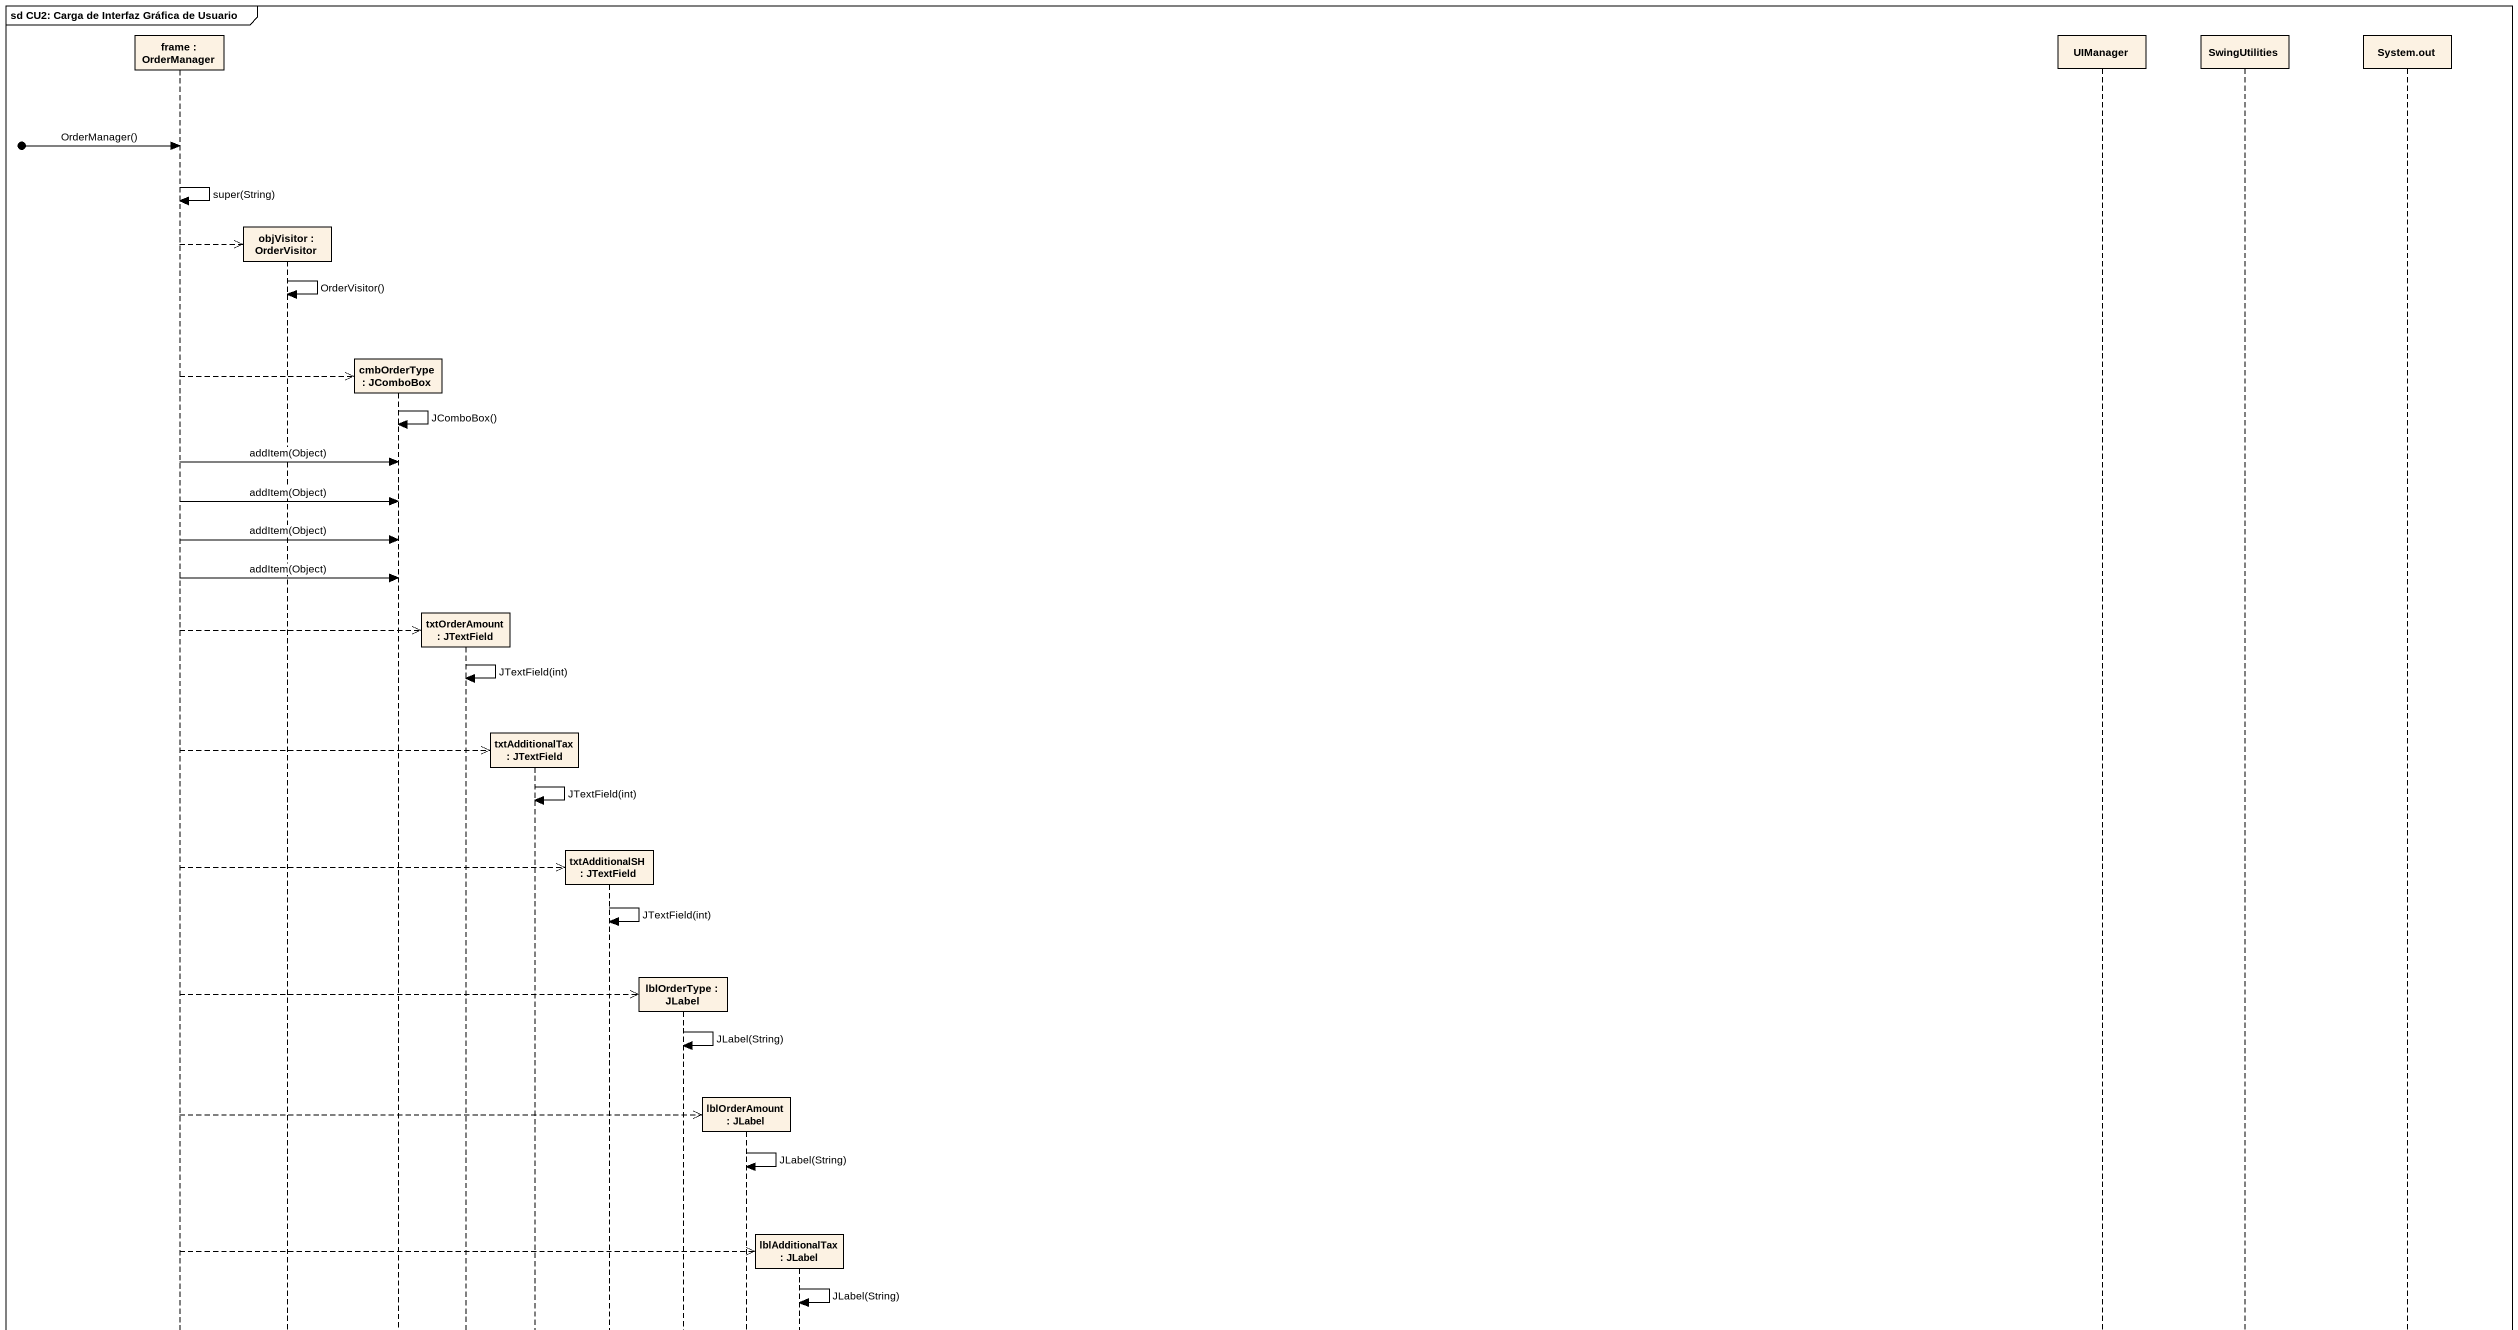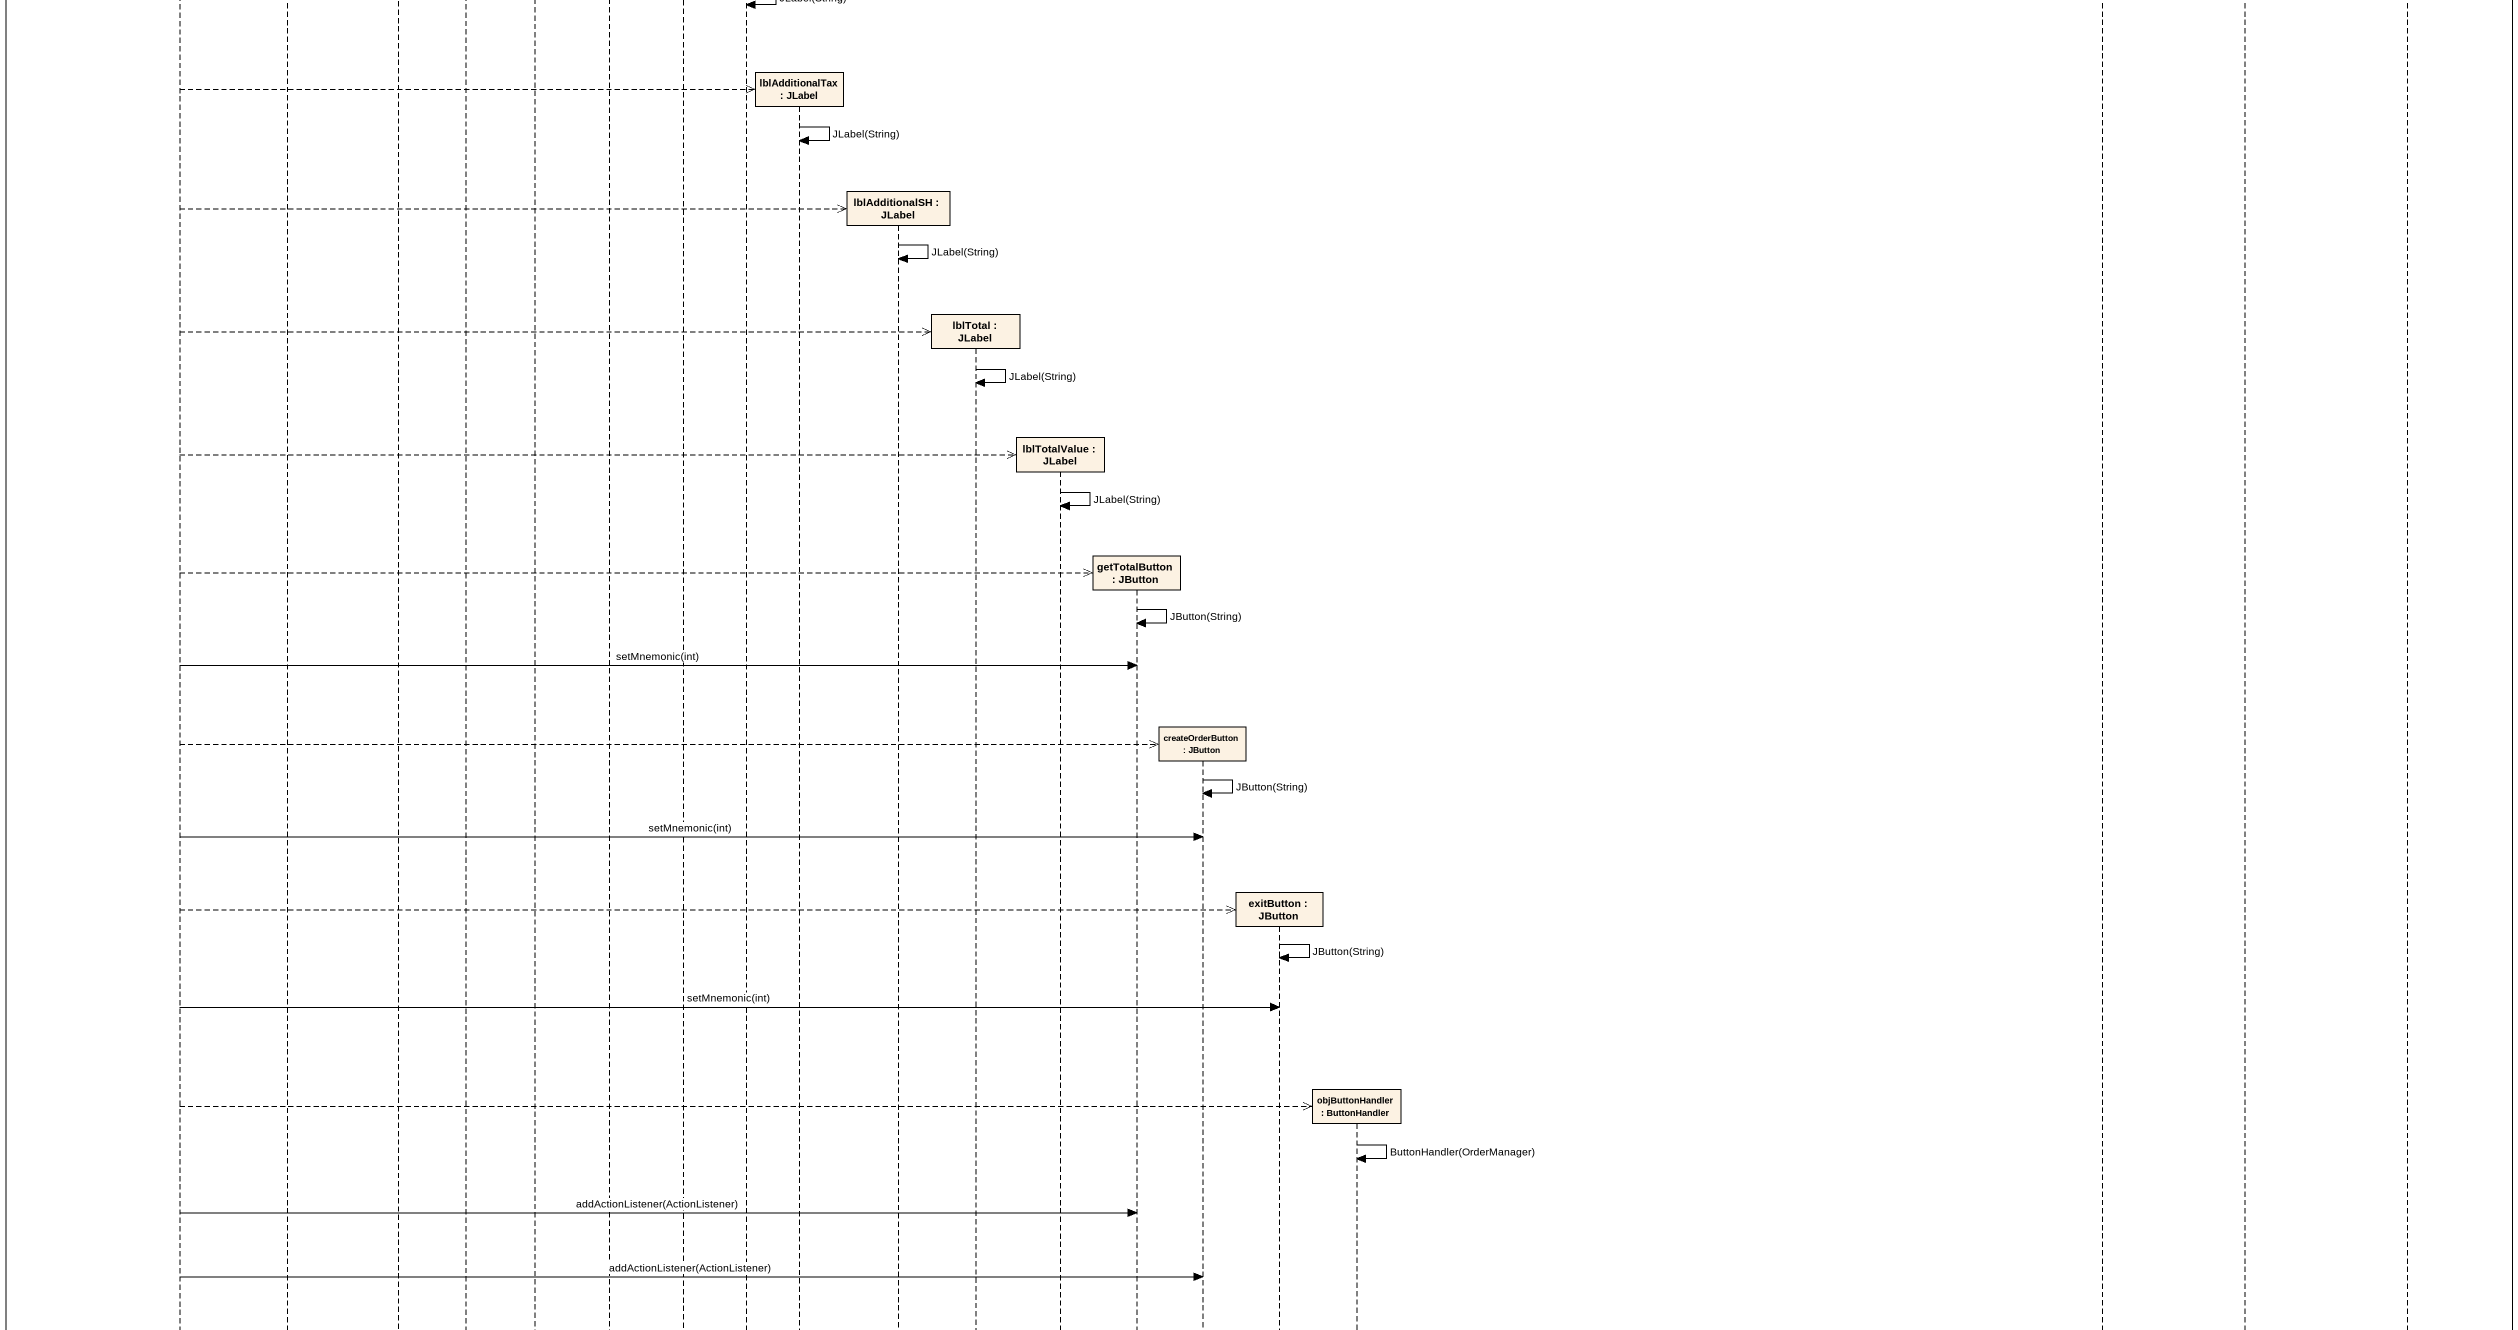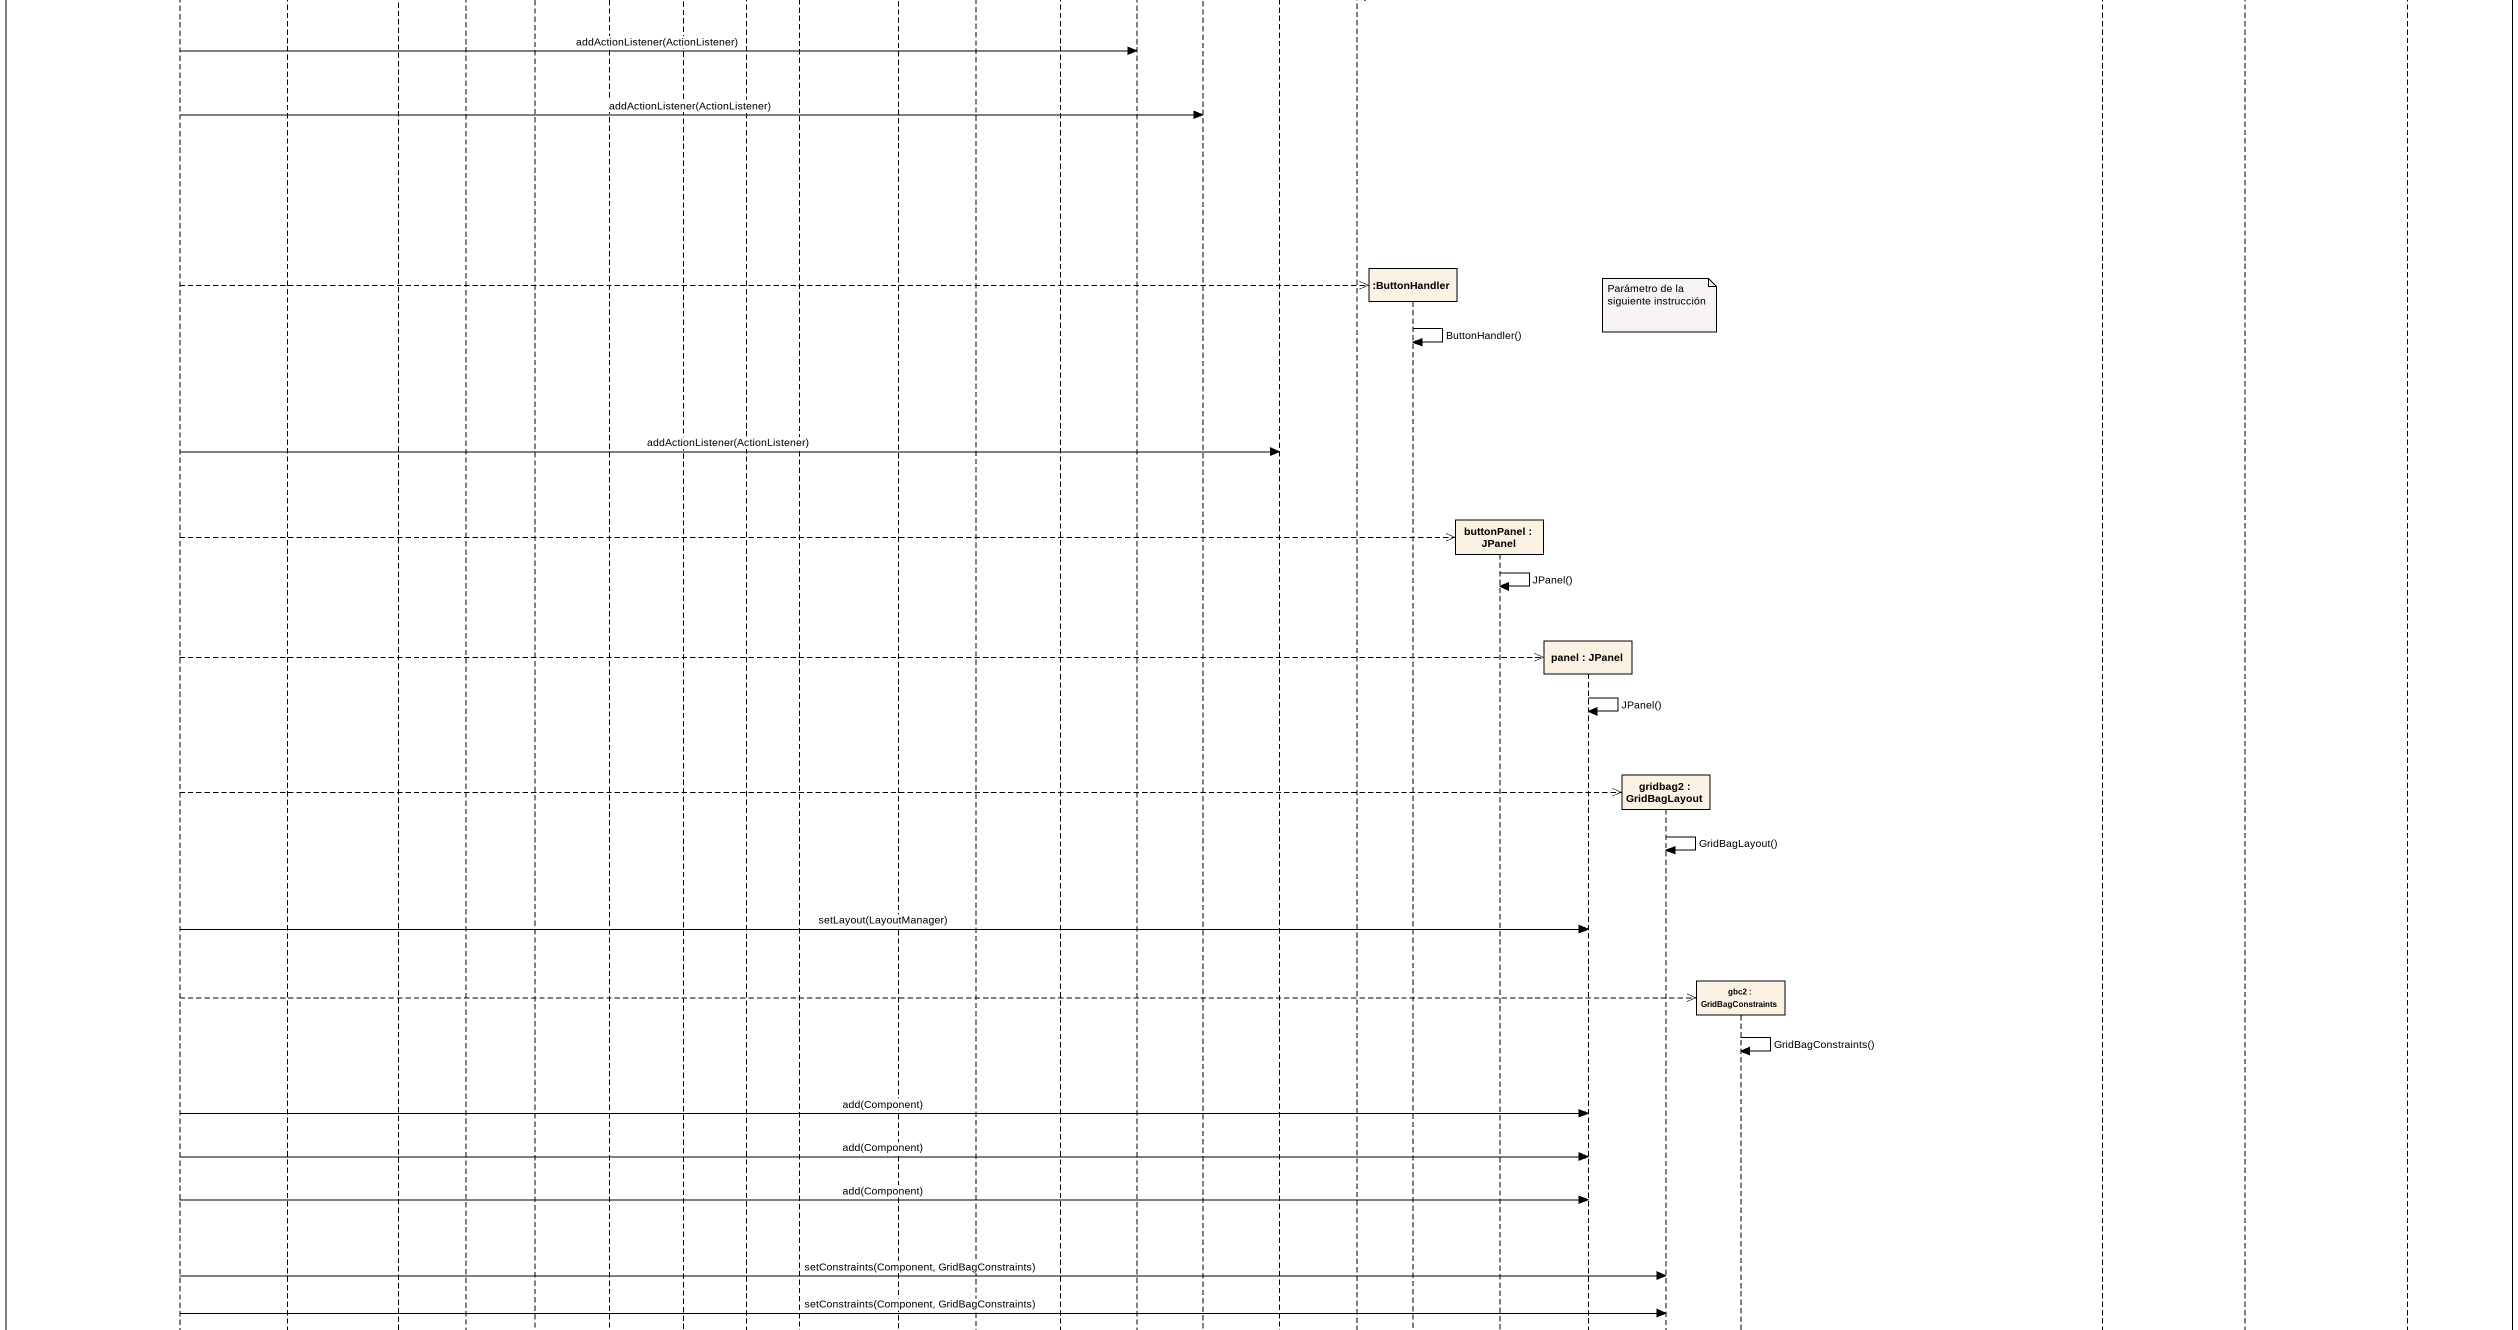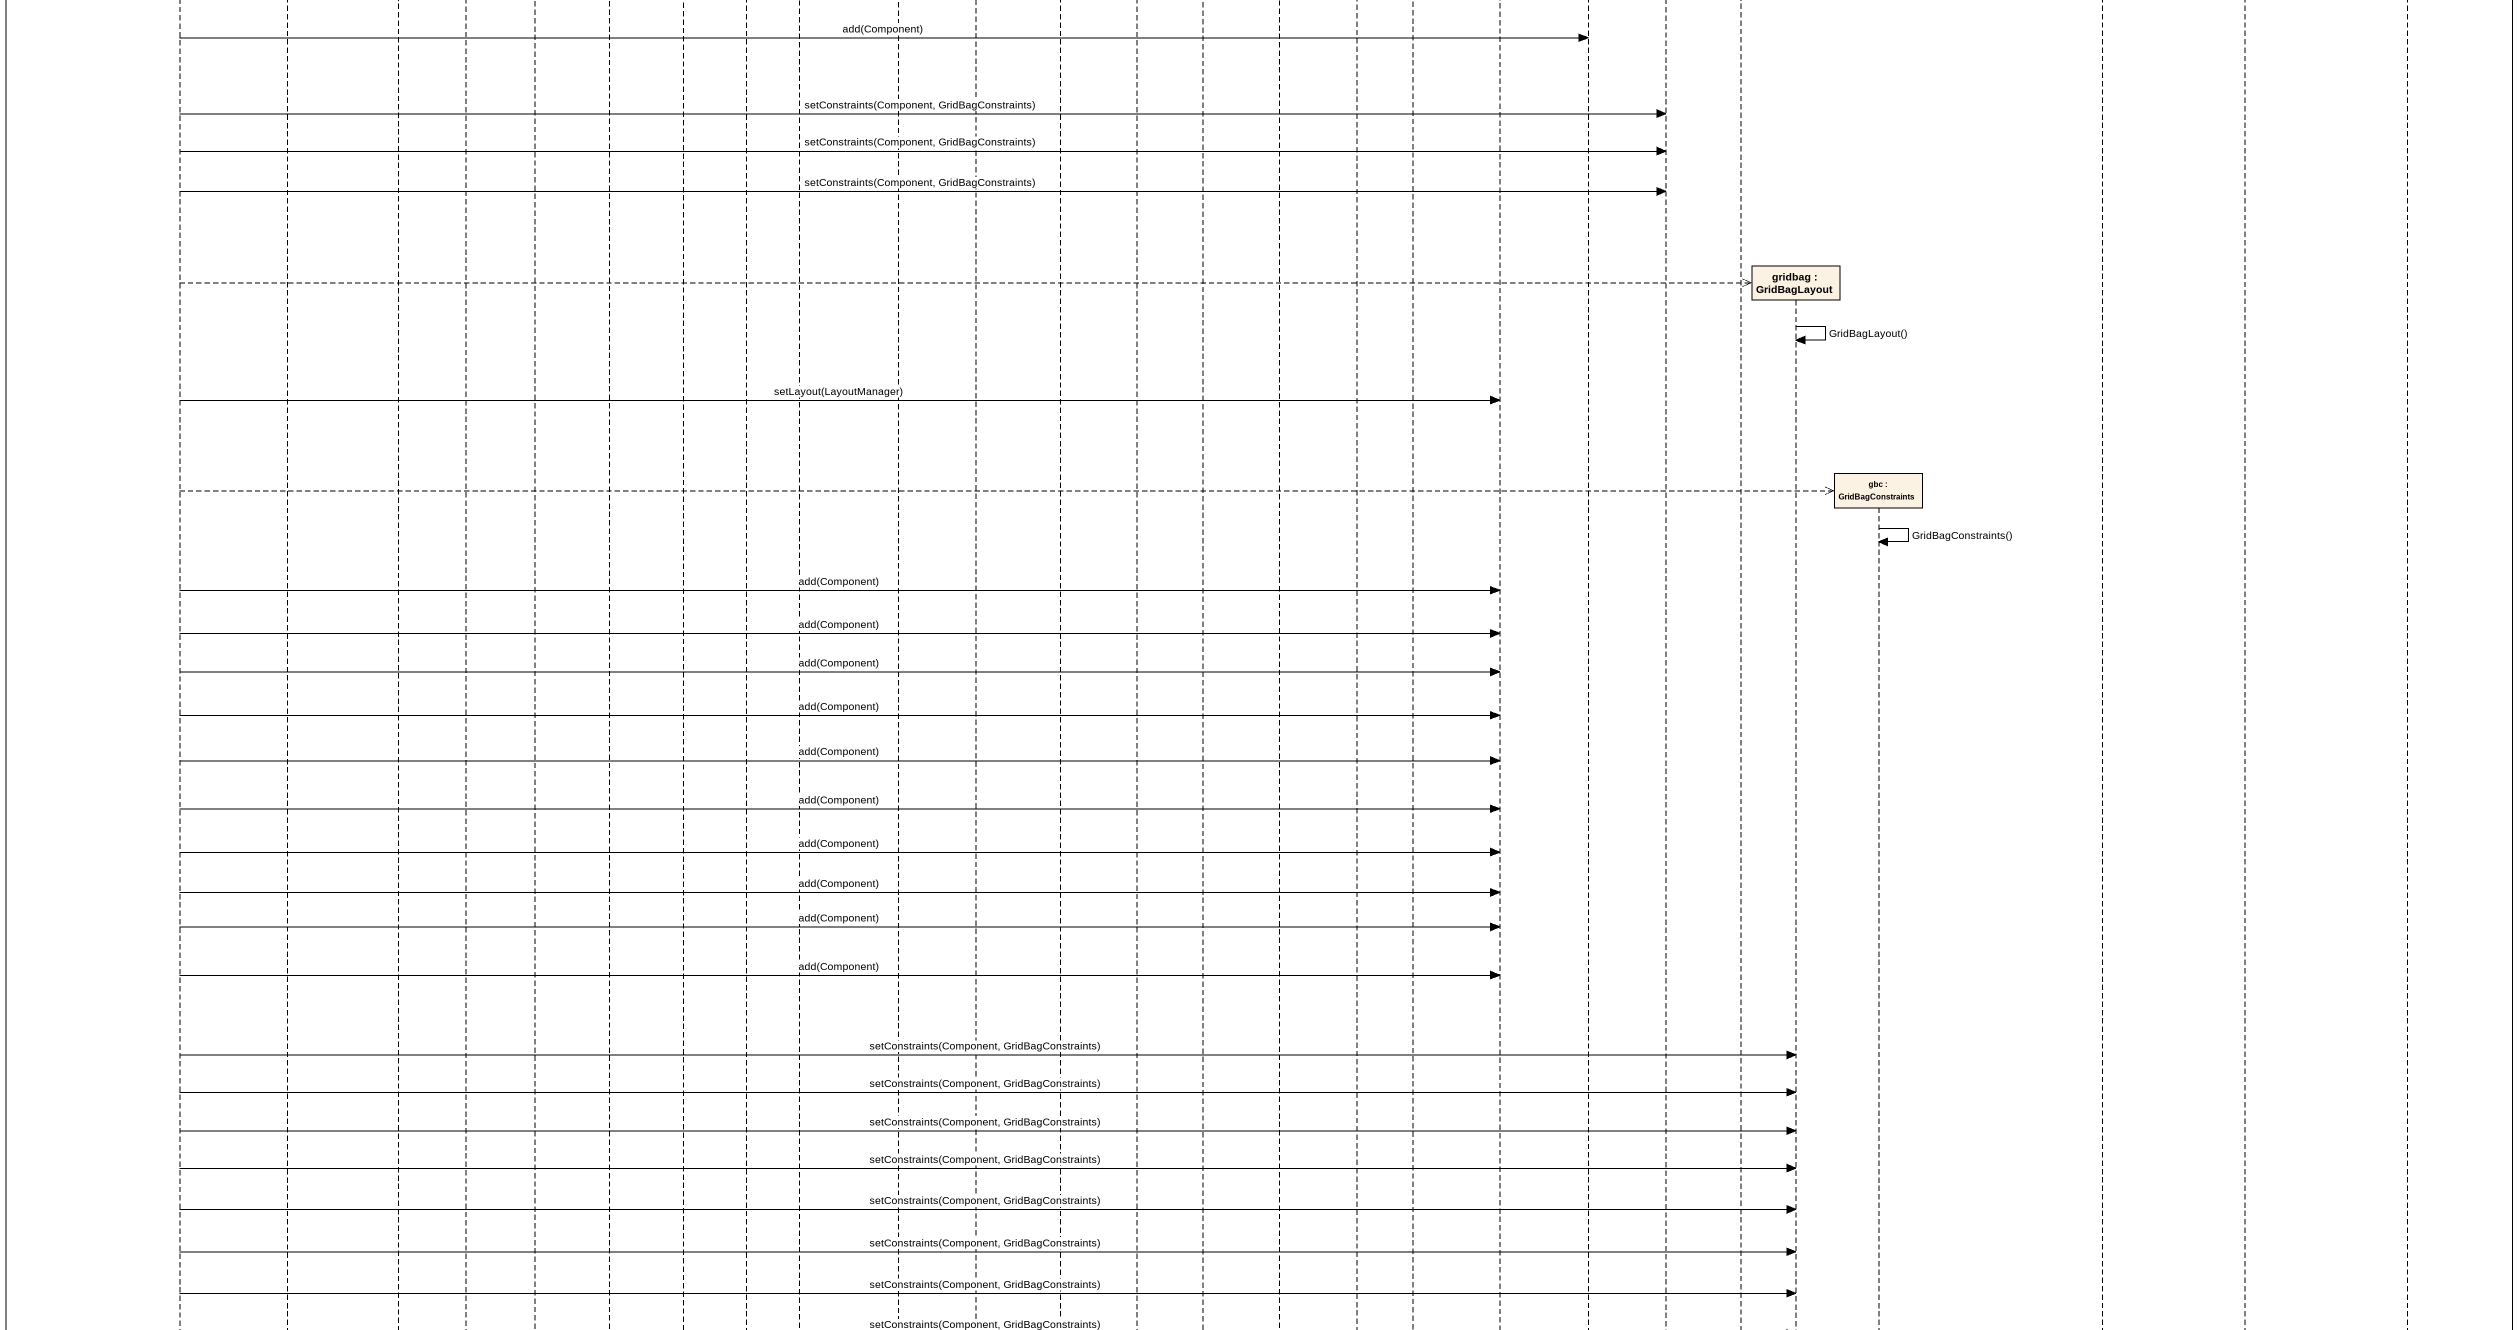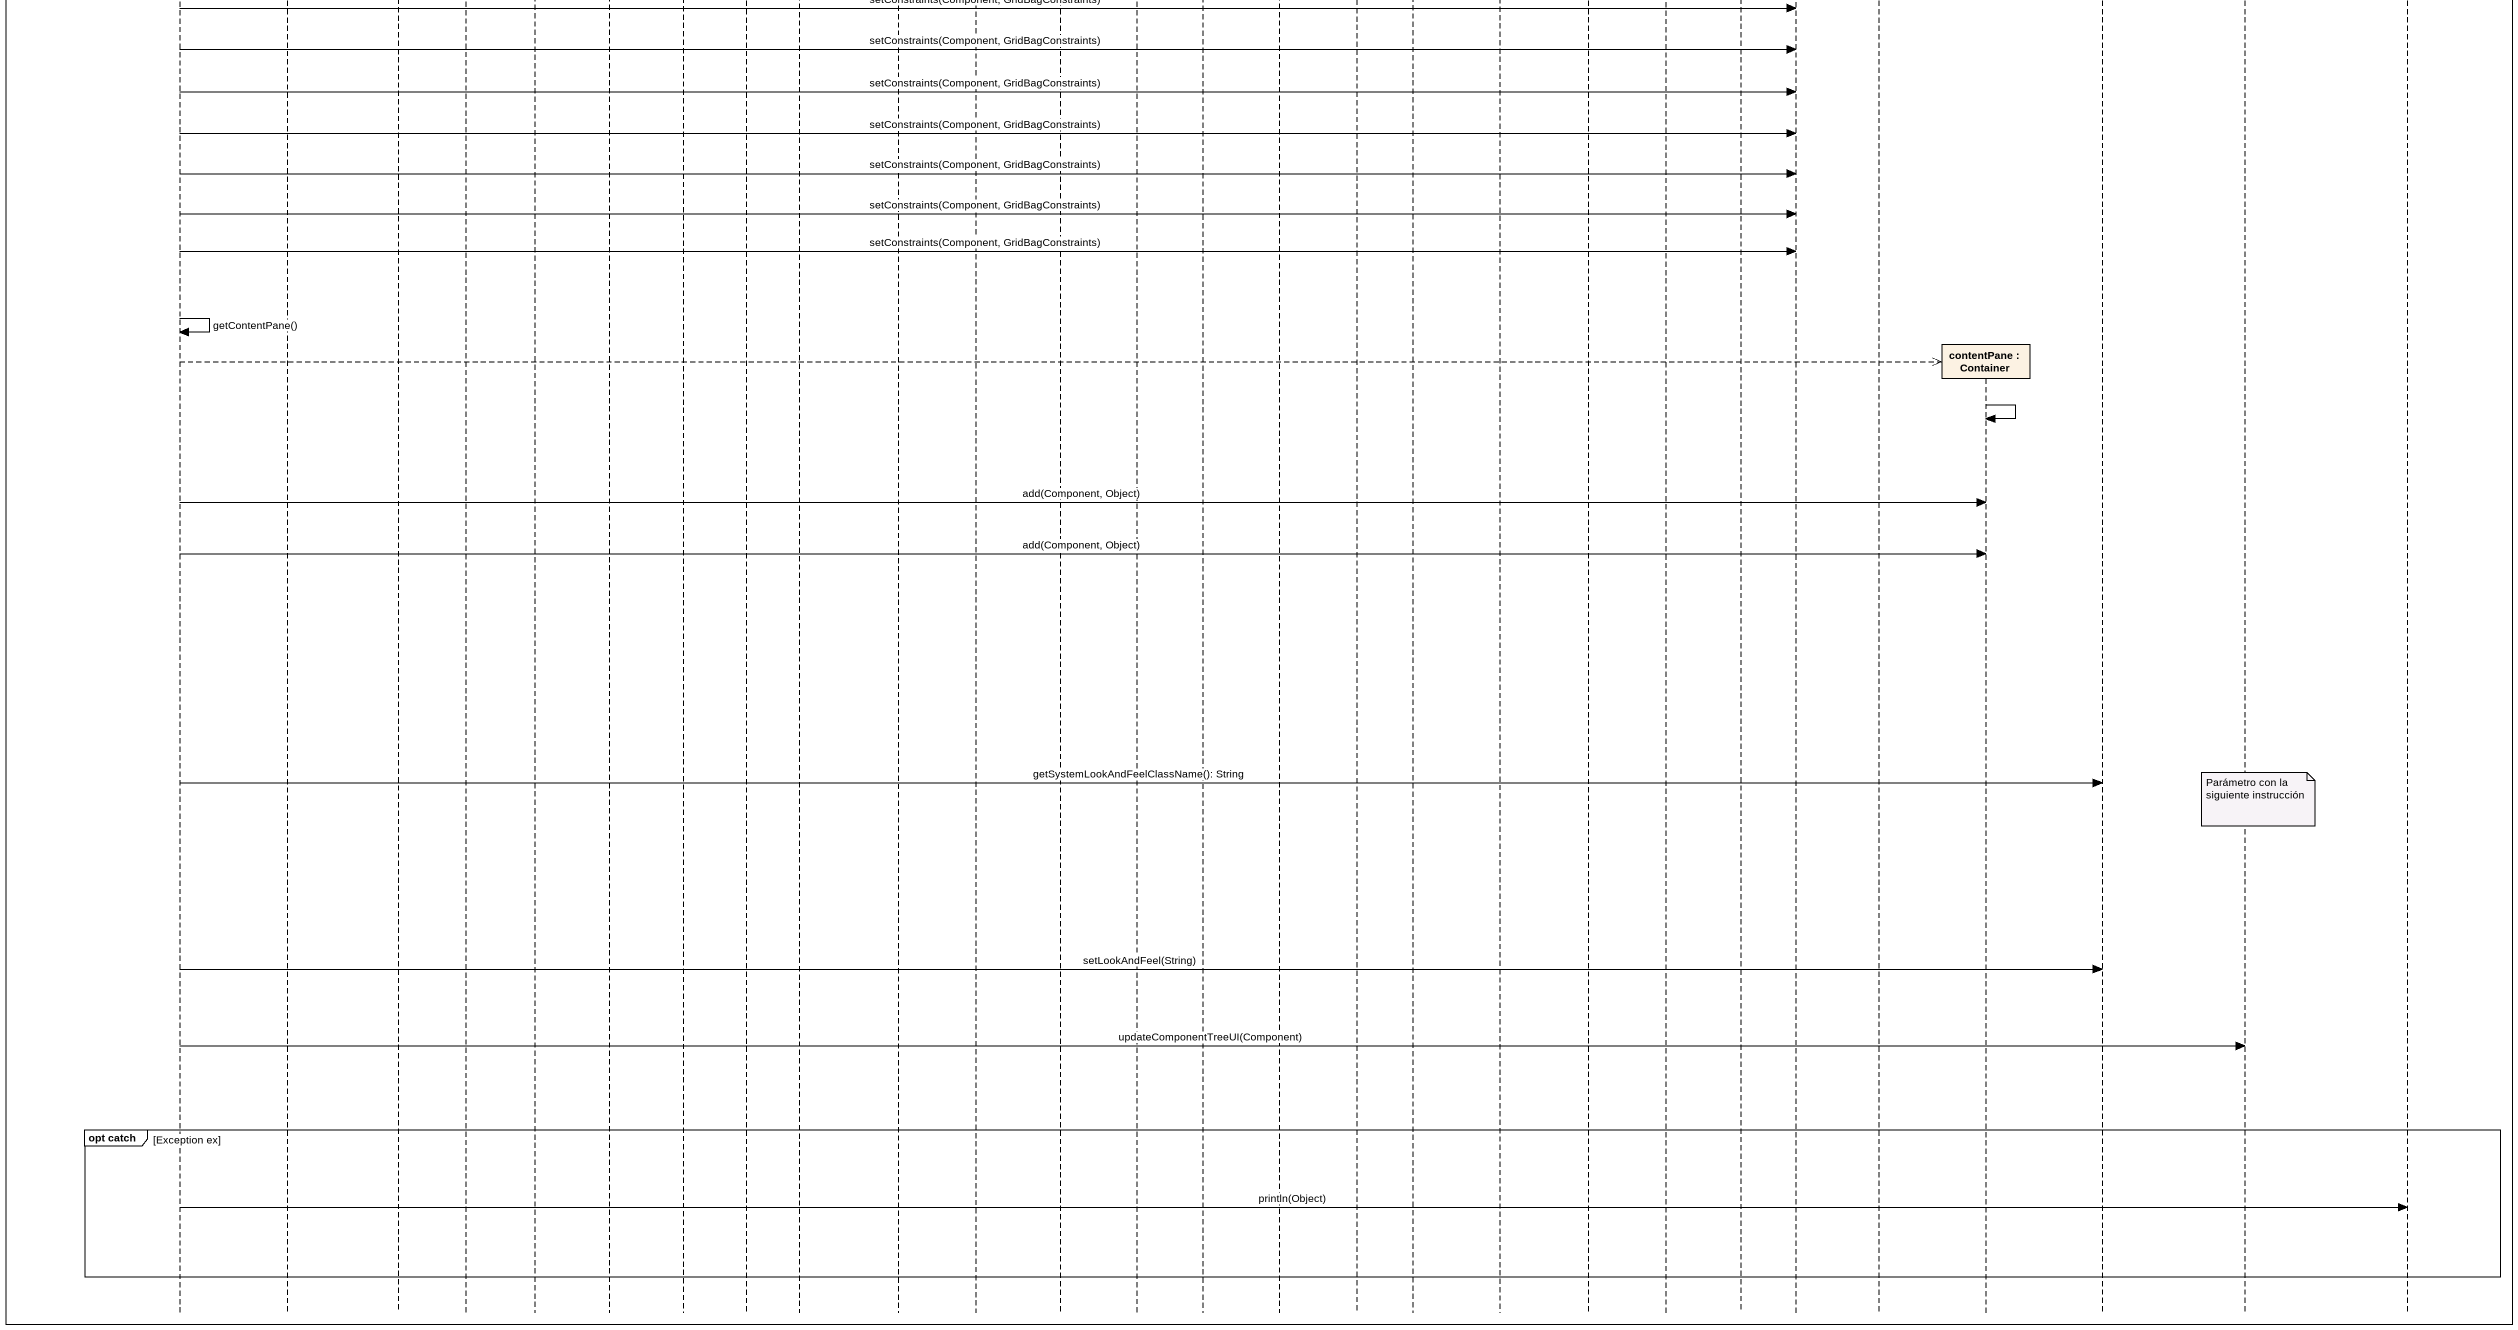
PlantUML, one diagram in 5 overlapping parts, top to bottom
@startuml
mainframe sd CU2: Carga de Interfaz Gráfica de Usuario
hide footbox
participant "frame : OrderManager" as frame_
participant "objVisitor : OrderVisitor" as objVisitor
participant "cmbOrderType : JComboBox" as cmbOrderType
participant "txtOrderAmount : JTextField" as txtOrderAmount
participant "txtAdditionalTax : JTextField" as txtAdditionalTax
participant "txtAdditionalSH : JTextField" as txtAdditionalSH
participant "lblOrderType : JLabel" as lblOrderType
participant "lblOrderAmount : JLabel" as lblOrderAmount
participant "lblAdditionalTax : JLabel" as lblAdditionalTax
participant "lblAdditionalSH : JLabel" as lblAdditionalSH
participant "lblTotal : JLabel" as lblTotal
participant "lblTotalValue : JLabel" as lblTotalValue
participant "getTotalButton : JButton" as getTotalButton
participant "createOrderButton : JButton" as createOrderButton
participant "exitButton : JButton" as exitButton
participant "objButtonHandler : ButtonHandler" as objButtonHandler
participant ":ButtonHandler" as ButtonHandler
participant "buttonPanel : JPanel" as buttonPanel
participant "panel : JPanel" as panel
participant "gridbag2 : GridBagLayout" as gridbag2
participant "gbc2 : GridBagConstraints" as gbc2
participant "gridbag : GridBagLayout" as gridbag
participant "gbc : GridBagConstraints" as gbc
participant "contentPane : Container" as contentPane
participant UIManager
participant SwingUtilities
participant "System.out" as System_out

[o-> frame_ : OrderManager()
frame_ -> frame_ : super(String)
frame_ -->> objVisitor **
objVisitor -> objVisitor : OrderVisitor()
frame_ -->> cmbOrderType **
cmbOrderType -> cmbOrderType : JComboBox()
frame_ -> cmbOrderType : addItem(Object)
frame_ -> cmbOrderType : addItem(Object)
frame_ -> cmbOrderType : addItem(Object)
frame_ -> cmbOrderType : addItem(Object)
frame_ -->> txtOrderAmount **
txtOrderAmount -> txtOrderAmount : JTextField(int)
frame_ -->> txtAdditionalTax **
txtAdditionalTax -> txtAdditionalTax : JTextField(int)
frame_ -->> txtAdditionalSH **
txtAdditionalSH -> txtAdditionalSH : JTextField(int)
frame_ -->> lblOrderType **
lblOrderType -> lblOrderType : JLabel(String)
frame_ -->> lblOrderAmount **
lblOrderAmount -> lblOrderAmount : JLabel(String)
frame_ -->> lblAdditionalTax **
lblAdditionalTax -> lblAdditionalTax : JLabel(String)
frame_ -->> lblAdditionalSH **
lblAdditionalSH -> lblAdditionalSH : JLabel(String)
frame_ -->> lblTotal **
lblTotal -> lblTotal : JLabel(String)
frame_ -->> lblTotalValue **
lblTotalValue -> lblTotalValue : JLabel(String)
frame_ -->> getTotalButton **
getTotalButton -> getTotalButton : JButton(String)
frame_ -> getTotalButton : setMnemonic(int)
frame_ -->> createOrderButton **
createOrderButton -> createOrderButton : JButton(String)
frame_ -> createOrderButton : setMnemonic(int)
frame_ -->> exitButton **
exitButton -> exitButton : JButton(String)
frame_ -> exitButton : setMnemonic(int)
frame_ -->> objButtonHandler **
objButtonHandler -> objButtonHandler : ButtonHandler(OrderManager)
frame_ -> getTotalButton : addActionListener(ActionListener)
frame_ -> createOrderButton : addActionListener(ActionListener)
frame_ -->> ButtonHandler **
note over gridbag2 : Parámetro de la siguiente instrucción
ButtonHandler -> ButtonHandler : ButtonHandler()
frame_ -> exitButton : addActionListener(ActionListener)
frame_ -->> buttonPanel **
buttonPanel -> buttonPanel : JPanel()
frame_ -->> panel **
panel -> panel : JPanel()
frame_ -->> gridbag2 **
gridbag2 -> gridbag2 : GridBagLayout()
frame_ -> panel : setLayout(LayoutManager)
frame_ -->> gbc2 **
gbc2 -> gbc2 : GridBagConstraints()
frame_ -> panel : add(Component)
frame_ -> panel : add(Component)
frame_ -> panel : add(Component)
frame_ -> gridbag2 : setConstraints(Component, GridBagConstraints)
frame_ -> gridbag2 : setConstraints(Component, GridBagConstraints)
frame_ -> gridbag2 : setConstraints(Component, GridBagConstraints)
frame_ -->> gridbag **
gridbag -> gridbag : GridBagLayout()
frame_ -> buttonPanel : setLayout(LayoutManager)
frame_ -->> gbc **
gbc -> gbc : GridBagConstraints()
frame_ -> buttonPanel : add(Component)
frame_ -> buttonPanel : add(Component)
frame_ -> buttonPanel : add(Component)
frame_ -> buttonPanel : add(Component)
frame_ -> buttonPanel : add(Component)
frame_ -> buttonPanel : add(Component)
frame_ -> buttonPanel : add(Component)
frame_ -> buttonPanel : add(Component)
frame_ -> buttonPanel : add(Component)
frame_ -> buttonPanel : add(Component)
frame_ -> gridbag : setConstraints(Component, GridBagConstraints)
frame_ -> gridbag : setConstraints(Component, GridBagConstraints)
frame_ -> gridbag : setConstraints(Component, GridBagConstraints)
frame_ -> gridbag : setConstraints(Component, GridBagConstraints)
frame_ -> gridbag : setConstraints(Component, GridBagConstraints)
frame_ -> gridbag : setConstraints(Component, GridBagConstraints)
frame_ -> gridbag : setConstraints(Component, GridBagConstraints)
frame_ -> gridbag : setConstraints(Component, GridBagConstraints)
frame_ -> gridbag : setConstraints(Component, GridBagConstraints)
frame_ -> gridbag : setConstraints(Component, GridBagConstraints)
frame_ -> frame_ : getContentPane()
frame_ -->> contentPane **
contentPane -> contentPane
frame_ -> contentPane : add(Component, Object)
frame_ -> contentPane : add(Component, Object)
frame_ -> UIManager : getSystemLookAndFeelClassName(): String
note over SwingUtilities : Parámetro con la siguiente instrucción
frame_ -> UIManager : setLookAndFeel(String)
frame_ -> SwingUtilities : updateComponentTreeUI(Component)
group opt catch [Exception ex]
  frame_ -> System_out : println(Object)
end
@enduml
